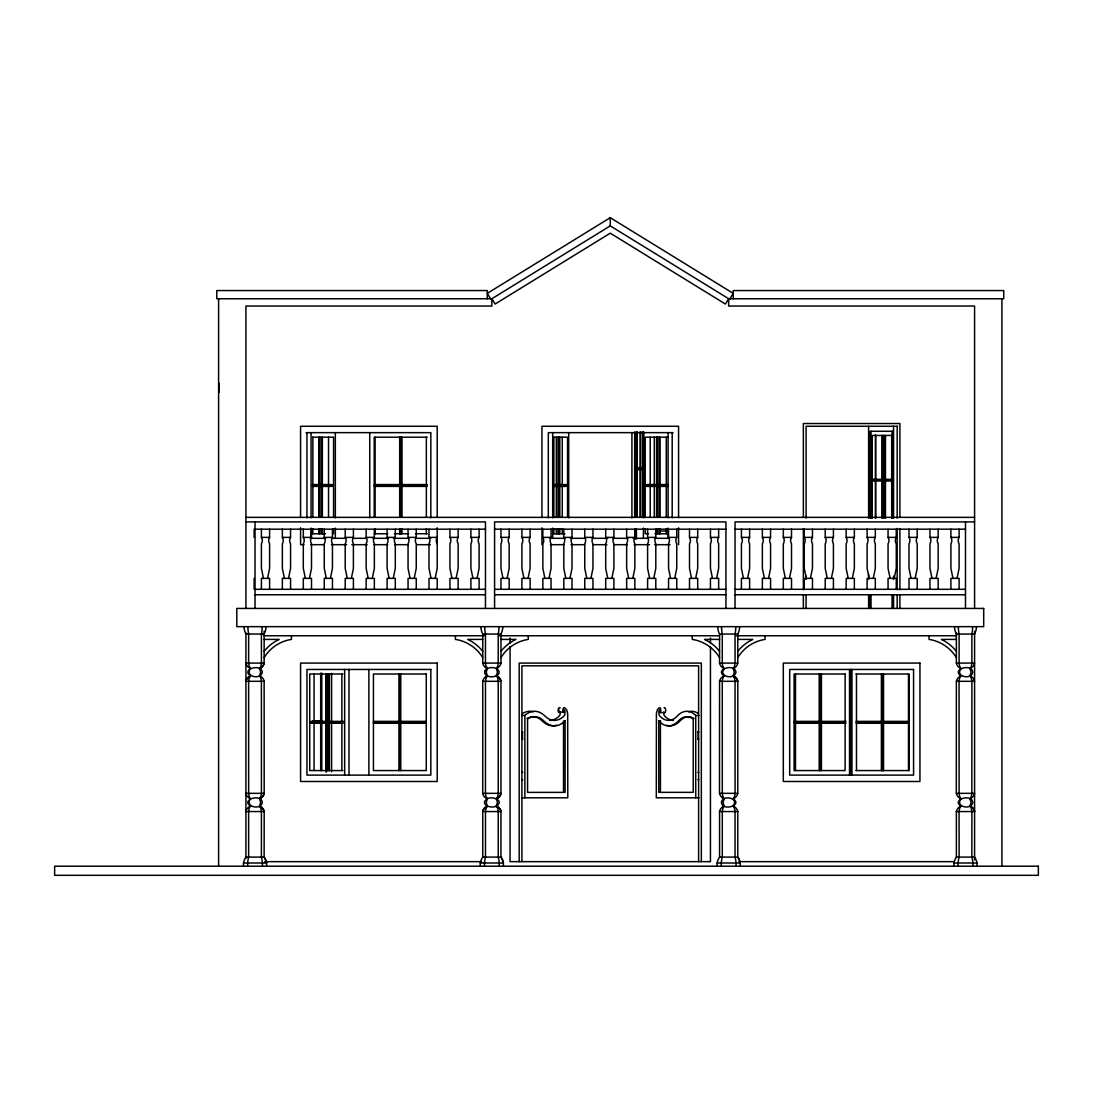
<?xml version="1.0" encoding="UTF-8"?>
<svg xmlns="http://www.w3.org/2000/svg" width="1093" height="1093" viewBox="0 0 1093 1093"><rect width="100%" height="100%" fill="white"/><g stroke="black" fill="none" stroke-linecap="round" stroke-linejoin="round"><path stroke-width="1.5" d="M663.683 712.008L663.875 714.48A3.703 1.68 -90 0 0 664.489 715.833A44.376 20.221 90 0 0 673.411 720.396M908.57 722.295L908.666 721.38M856.106 721.38L908.857 721.38L908.939 722.295L908.857 723.197L856.106 723.197M426.939 486.385L374.53 486.385L374.38 485.47L374.53 484.568L426.939 484.568M374.831 486.385L374.831 484.568M426.653 486.385L426.653 484.568M267.553 578.375L269.602 568.36L269.602 543.768A6.039 6.039 0 0 1 269.602 537.387L269.602 529.19M288.511 578.375L290.56 568.36L290.56 543.768A6.039 6.039 0 0 1 290.56 537.387L290.56 529.19M309.456 578.375L311.505 568.36L311.505 543.768A6.039 6.039 0 0 1 311.505 537.387L311.505 529.19M330.4 578.375L332.45 568.36L332.45 543.768A6.039 6.039 0 0 1 332.45 537.387L332.45 529.19M351.359 578.375L353.408 568.36L353.408 543.768A6.039 6.039 0 0 1 353.408 537.387L353.408 529.19M372.303 578.375L374.352 568.36L374.352 543.768A6.039 6.039 0 0 1 374.352 537.387L374.352 529.19M393.248 578.375L395.297 568.36L395.297 543.768A6.039 6.039 0 0 1 395.297 537.387L395.297 529.19M414.206 578.375L416.255 568.36L416.255 543.768A6.039 6.039 0 0 1 416.255 537.387L416.255 529.19M435.151 578.375L437.2 568.36L437.2 527.769M456.095 578.375L458.145 568.36L458.145 543.768A6.039 6.039 0 0 1 458.145 537.387L458.145 529.19M477.054 578.375L479.103 568.36L479.103 543.768A6.039 6.039 0 0 1 479.103 537.387L479.103 529.19M507.111 578.375L509.16 568.36L509.16 543.768A6.039 6.039 0 0 1 509.16 537.387L509.16 529.19M528.056 578.375L530.105 568.36L530.105 543.768A6.039 6.039 0 0 1 530.105 537.387L530.105 529.19M549 578.375L551.05 568.36L551.05 543.768A6.039 6.039 0 0 1 551.05 537.387L551.05 529.19M569.959 578.375L572.008 568.36L572.008 543.768A6.039 6.039 0 0 1 572.008 537.387L572.008 529.19M590.903 578.375L592.952 568.36L592.952 543.768A6.039 6.039 0 0 1 592.952 537.387L592.952 529.19M611.848 578.375L613.897 568.36L613.897 543.768A6.039 6.039 0 0 1 613.897 537.387L613.897 529.19M632.806 578.375L634.855 568.36L634.855 543.768A6.039 6.039 0 0 1 634.855 537.387L634.855 529.19M653.751 578.375L655.8 568.36L655.8 543.768A6.039 6.039 0 0 1 655.8 537.387L655.8 529.19M674.695 578.375L676.745 568.36L676.745 543.768A6.039 6.039 0 0 1 676.745 537.387L676.745 529.19M695.654 578.375L697.703 568.36L697.703 543.768A6.039 6.039 0 0 1 697.703 537.387L697.703 529.19M716.598 578.375L718.648 568.36L718.648 543.768A6.039 6.039 0 0 1 718.648 537.387L718.648 529.19M747.571 578.375L749.62 568.36L749.62 543.768A6.039 6.039 0 0 1 749.62 537.387L749.62 529.19M768.516 578.375L770.565 568.36L770.565 543.768A6.039 6.039 0 0 1 770.565 537.387L770.565 529.19M789.46 578.375L791.51 568.36L791.51 543.768A6.039 6.039 0 0 1 791.51 537.387L791.51 529.19M810.419 578.375L812.468 568.36L812.468 543.768A6.039 6.039 0 0 1 812.468 537.387L812.468 529.19M831.363 578.375L833.413 568.36L833.413 543.768A6.039 6.039 0 0 1 833.413 537.387L833.413 529.19M852.308 578.375L854.357 568.36L854.357 543.768A6.039 6.039 0 0 1 854.357 537.387L854.357 529.19M873.266 578.375L875.315 568.36L875.315 543.768A6.039 6.039 0 0 1 875.315 537.387L875.315 529.19M894.211 578.375L896.26 568.36L896.26 543.768A6.039 6.039 0 0 1 896.26 537.387L896.26 529.19M915.155 578.375L917.205 568.36L917.205 543.768A6.039 6.039 0 0 1 917.205 537.387L917.205 529.19M936.114 578.375L938.163 568.36L938.163 543.768A6.039 6.039 0 0 1 938.163 537.387L938.163 529.19M957.058 578.375L959.107 568.36L959.107 543.768A6.039 6.039 0 0 1 959.107 537.387L959.107 529.19M846.064 723.197L794.556 723.197L794.324 722.295L794.556 721.38L846.064 721.38M320.959 720.929L320.686 721.831L320.686 673.11M733.225 298.758L733.225 290.56L1003.743 290.56L1003.743 298.758L728.662 298.758L725.41 304.045L610.263 233.178L495.102 304.045L491.85 298.758L216.783 298.758L216.783 290.56L487.3 290.56L487.3 298.758M521.703 715.45L524.872 715.45L526.02 714.467A48.393 24.005 90 0 1 544.751 715.833A44.376 22.01 90 0 0 564.179 715.833A3.703 1.831 -90 0 0 564.835 714.48L565.054 712.008A3.703 1.831 -90 0 0 564.657 710.286L564.466 709.985A1.653 0.82 -90 0 0 563.619 710.272A1.462 0.724 -90 0 0 563.824 712.09L559.083 712.09A1.462 0.724 -90 0 1 558.878 710.272A1.653 0.82 -90 0 1 559.138 709.958M264.137 651.305L264.615 650.704A42.477 42.477 0 0 1 279.139 639.405L264.137 639.405M500.963 651.305L501.427 650.704A42.477 42.477 0 0 1 515.951 639.405L500.963 639.405M737.775 651.305L738.24 650.704A42.477 42.477 0 0 1 752.763 639.405L737.775 639.405M343.325 723.197L311.163 723.197L310.439 722.295L311.163 721.38L343.325 721.38M667.946 486.385L646.878 486.385L646.045 485.47L646.878 484.568L667.946 484.568M648.559 486.385L649.392 485.47M312.83 484.568L331.876 484.568L332.709 485.47L331.876 486.385L312.83 486.385M553.645 484.568L565.778 484.568L566.666 485.47L565.778 486.385L553.645 486.385M643.873 469.539L638.011 469.539L637.11 468.624L638.011 467.708L643.873 467.708M250.543 668.547C244.135 676.745 261.145 680.27 262.32 672.195C261.459 663.041 240.583 669.299 250.475 675.843M259.519 675.843L260.653 672.195L259.519 668.547M262.416 866.202L262.416 863.005A15.671 5.998 -90 0 0 261.405 857.103L261.405 811.553A7.596 2.91 -90 0 0 259.519 806.142L260.653 802.44L259.519 798.805A7.596 7.023 90 0 0 264.192 793.354L264.137 681.308L245.925 681.308A7.596 7.023 90 0 1 250.502 675.898A7.596 2.91 -90 0 0 248.63 681.294L248.657 793.34A7.596 2.91 -90 0 0 250.557 798.737C244.108 806.976 261.118 810.541 262.32 802.44C261.459 793.286 240.583 799.543 250.475 806.087A7.596 2.91 90 0 0 248.63 811.539L248.657 857.09A15.671 5.998 90 0 0 247.646 863.005L247.646 866.202M487.355 668.547L486.235 672.195L487.355 675.843M496.345 675.843L497.465 672.195L496.345 668.547M499.228 866.202L499.228 863.005A15.671 5.998 -90 0 0 498.23 857.103L498.23 811.553A7.596 2.91 90 0 0 496.331 806.142L497.465 802.44L496.345 798.805A7.596 2.91 90 0 0 498.244 793.354L498.23 681.308A7.596 2.91 90 0 0 496.331 675.898M724.181 668.547C717.759 676.745 734.783 680.27 735.958 672.195C735.097 663.041 714.207 669.299 724.112 675.843M733.157 675.843L734.291 672.195L733.157 668.547M736.054 866.202L736.054 863.005A15.671 5.998 -90 0 0 735.043 857.103L735.043 811.553A7.596 2.91 -90 0 0 733.143 806.142C739.592 797.917 722.582 794.351 721.38 802.44C722.241 811.607 743.117 805.336 733.225 798.805A7.596 2.91 -90 0 0 735.07 793.354L735.043 681.308A7.596 2.91 -90 0 0 733.143 675.898A7.596 7.023 -90 0 1 737.83 681.294L737.775 793.34A7.596 7.023 -90 0 1 733.198 798.737M960.993 668.547C954.585 676.745 971.595 680.27 972.77 672.195C971.909 663.041 951.033 669.299 960.925 675.843M969.969 675.843L971.103 672.195L969.969 668.547M960.952 798.737A7.596 7.023 -90 0 1 956.32 793.354L956.375 681.308A7.596 7.023 -90 0 1 960.952 675.898A7.596 2.91 -90 0 0 959.08 681.294L959.107 793.34A7.596 2.91 -90 0 0 961.007 798.737C954.558 806.976 971.568 810.541 972.77 802.44C971.909 793.286 951.033 799.543 960.925 806.087A7.596 2.91 90 0 0 959.08 811.539L959.107 857.09A15.671 5.998 90 0 0 958.096 863.005L958.096 866.202M892.749 481.002L873.116 481.002L872.241 480.169L873.116 479.335L882.761 479.335M874.865 481.002L875.739 480.169L874.865 479.335M892.571 479.335L891.697 480.169L892.571 481.002M565.095 720.943L563.646 722.254A49.813 24.715 -90 0 1 545.284 722.254L542.183 719.536A42.955 21.313 -90 0 0 528.452 718.525L527.564 719.139L527.564 792.384L565.095 792.384L565.095 720.943L563.523 720.943L563.523 792.384M610.263 217.685L487.3 293.361L490.948 299.304L610.263 225.882L610.263 217.685L733.225 293.361L729.564 299.304L610.263 225.882M487.3 798.805C478.994 804.024 490.962 809.285 496.4 806.087C504.706 800.868 492.738 795.608 487.3 798.805A7.596 7.023 -90 0 1 482.682 793.354M664.038 707.813L664.489 707.636A2.746 1.257 -90 0 1 665.61 709.617A2.746 1.257 -90 0 1 665.145 712.609L660.281 712.609L660.131 710.272A1.653 0.751 -90 0 0 659.352 709.985L659.175 710.286A3.703 1.68 -90 0 0 658.819 712.008L659.011 714.48A3.703 1.68 90 0 0 659.625 715.833A44.376 20.221 90 0 0 677.469 715.833A48.393 22.038 90 0 1 694.656 714.467L695.722 715.45L698.96 715.45M897.503 426.27L806.087 426.27L806.087 518.205M892.94 431.284L870.124 431.284L870.124 518.15M306.04 432.65L430.847 432.65L430.82 517.85M673.11 432.65L548.317 432.65L548.317 517.85M891.956 435.465L872.241 435.465L872.241 518.246M312.598 437.2L333.556 437.2L333.556 516.811M427.24 437.2L374.23 437.2L374.23 516.811M553.154 437.2L567.54 437.2L567.54 516.811M668.055 437.2L645.212 437.2L645.212 516.811M637.11 468.624L642.67 468.624M883.089 479.335L892.749 479.335M872.241 480.169L891.956 480.169M312.011 485.47L332.709 485.47M374.38 485.47L426.502 485.47M552.99 485.47L566.666 485.47M646.045 485.47L667.113 485.47M245.925 517.358L974.587 517.358M245.925 521.908L485.47 521.908L485.47 608.432M974.587 521.908L735.043 521.908L735.043 608.432M255.038 529.19L485.47 529.19M494.582 529.19L725.93 529.19M735.043 529.19L965.488 529.19M660.377 531.02L667.113 531.02M312.598 533.753L325.591 533.753M374.23 533.753L387.687 533.753M394.409 533.753L408.755 533.753M415.477 533.753L427.24 533.753M553.154 533.753L564.903 533.753M648.559 533.753L645.212 533.753L645.212 528.67M654.939 533.753L668.055 533.753M263.454 578.375L261.405 568.36L261.405 543.768A6.039 6.039 0 0 0 261.405 537.387L269.602 537.387M282.363 529.19L282.363 537.387L290.56 537.387M303.308 529.19L303.308 537.387L311.505 537.387M324.252 529.19L324.252 537.387L332.45 537.387M345.21 529.19L345.21 537.387L353.408 537.387M366.155 529.19L366.155 537.387L374.352 537.387M387.1 529.19L387.1 537.387L395.297 537.387M408.058 529.19L408.058 537.387L416.255 537.387M431.052 578.375L429.002 568.36L429.002 543.768A6.039 6.039 0 0 0 429.002 537.387L437.2 537.387A6.039 6.039 0 0 0 437.2 543.768M449.947 529.19L449.947 537.387L458.145 537.387M470.905 529.19L470.905 537.387L479.103 537.387M500.963 529.19L500.963 537.387L509.16 537.387M521.908 529.19L521.908 537.387L530.105 537.387M542.852 529.19L542.852 537.387L551.05 537.387M563.81 529.19L563.81 537.387L572.008 537.387M584.755 529.19L584.755 537.387L592.952 537.387M605.7 529.19L605.7 537.387L613.897 537.387M626.658 529.19L626.658 537.387L634.855 537.387M647.602 529.19L647.602 537.387L655.8 537.387M668.547 529.19L668.547 537.387L676.745 537.387M689.505 529.19L689.505 537.387L697.703 537.387M712.499 578.375L710.45 568.36L710.45 543.768A6.039 6.039 0 0 0 710.45 537.387L718.648 537.387M743.472 578.375L741.423 568.36L741.423 543.768A6.039 6.039 0 0 0 741.423 537.387L749.62 537.387M764.417 578.375L762.367 568.36L762.367 543.768A6.039 6.039 0 0 0 762.367 537.387L770.565 537.387M785.361 578.375L783.312 568.36L783.312 543.768A6.039 6.039 0 0 0 783.312 537.387L791.51 537.387M806.32 578.375L804.27 568.36L804.27 543.768A6.039 6.039 0 0 0 804.27 537.387L812.468 537.387M827.264 578.375L825.215 568.36L825.215 543.768A6.039 6.039 0 0 0 825.215 537.387L833.413 537.387M848.209 578.375L846.16 568.36L846.16 543.768A6.039 6.039 0 0 0 846.16 537.387L854.357 537.387M869.167 578.375L867.118 568.36L867.118 543.768A6.039 6.039 0 0 0 867.118 537.387L875.315 537.387M890.112 578.375L888.062 568.36L888.062 543.768A6.039 6.039 0 0 0 888.062 537.387L896.26 537.387M911.056 578.375L909.007 568.36L909.007 543.768A6.039 6.039 0 0 0 909.007 537.387L917.205 537.387M932.015 578.375L929.965 568.36L929.965 543.768A6.039 6.039 0 0 0 929.965 537.387L938.163 537.387M952.959 578.375L950.91 568.36L950.91 543.768A6.039 6.039 0 0 0 950.91 537.387L959.107 537.387M310.344 538.303L325.632 538.303M332.094 538.303L345.975 538.303M352.766 538.303L366.346 538.303M373.137 538.303L388.398 538.303M393.494 538.303L408.782 538.303M415.559 538.303L430.847 538.303M550.025 538.303L565.286 538.303M570.382 538.303L585.657 538.303M592.447 538.303L607.708 538.303M612.804 538.303L628.079 538.303M633.161 538.303L648.436 538.303M654.926 538.303L668.807 538.303M303.991 544.683L300.575 544.683L300.575 527.769M310.822 544.683L324.484 544.683M331.316 544.683L346.686 544.683M351.809 544.683L367.18 544.683M374.011 544.683L387.673 544.683M394.505 544.683L408.167 544.683M416.706 544.683L430.369 544.683M550.489 544.683L564.152 544.683M570.983 544.683L584.646 544.683M593.185 544.683L606.847 544.683M613.679 544.683L627.341 544.683M634.172 544.683L649.543 544.683M654.666 544.683L670.036 544.683M255.038 589.305L485.47 589.305M494.582 589.305L725.93 589.305M735.043 589.305L965.488 589.305M255.038 594.77L485.47 594.77M494.582 594.77L725.93 594.77M735.043 594.77L965.488 594.77M480.906 626.658A14.988 13.854 -90 0 0 482.751 634.049L500.963 634.049A14.988 13.854 90 0 0 502.794 626.658M717.732 626.658A14.988 13.854 -90 0 0 719.563 634.049L737.775 634.049A14.988 13.854 90 0 0 739.606 626.658M264.137 635.757L484.09 635.757M499.433 635.757L719.563 635.757M736.422 635.757L956.375 635.757M482.737 639.405L467.749 639.405A42.477 42.477 0 0 1 482.273 650.704L482.737 651.305M719.563 639.405L704.561 639.405A42.477 42.477 0 0 1 719.085 650.704L719.563 651.305M956.375 639.405L941.387 639.405A42.477 42.477 0 0 1 955.91 650.704L956.375 651.305M719.563 634.049L719.563 663.082L737.775 663.082L737.775 634.049M956.375 632.724L956.375 663.082L974.587 663.082A7.596 7.023 -90 0 1 970.024 668.492A7.596 2.91 -90 0 0 971.882 663.096L971.855 634.049A14.988 5.738 -90 0 0 972.62 626.658M342.833 674.012L309.729 674.012L309.729 770.565L342.833 770.565M855.928 674.012L909.034 674.012L909.034 770.565L855.928 770.565M721.284 866.202L721.284 863.005A15.671 5.998 -90 0 1 722.295 857.103L722.295 811.553A7.596 2.91 90 0 1 724.181 806.142L723.047 802.44L724.181 798.805A7.596 7.023 -90 0 1 719.508 793.354L719.563 681.308L737.775 681.308A7.596 7.023 90 0 0 733.198 675.898A7.596 2.91 90 0 1 734.031 677.114M956.375 681.308L974.587 681.308A7.596 7.023 -90 0 0 970.024 675.898A7.596 2.91 90 0 1 971.882 681.294L971.855 793.34A7.596 2.91 -90 0 1 969.969 798.737L971.103 802.44L969.969 806.087A7.596 2.91 -90 0 1 971.882 811.539L971.855 857.09A15.671 5.998 90 0 1 972.866 863.005L972.866 866.202M312.707 720.929L321.506 720.929L321.779 721.831L313.295 721.831M658.792 721.011L660.104 722.295A49.854 22.707 90 0 0 676.991 722.295L679.832 719.577A42.914 19.551 90 0 1 692.415 718.566L693.222 719.167L693.235 792.343L658.792 792.343L658.792 721.011L660.555 721.148M373.437 721.38L426.27 721.38M310.439 722.295L342.601 722.295M373.437 722.295L426.27 722.295M794.324 722.295L845.354 722.295M856.379 722.295L908.939 722.295M373.437 723.197L426.27 723.197M521.867 731.941L522.714 731.941M697.921 731.941L698.81 731.941M521.867 739.223L522.714 739.223M697.921 739.223L698.81 739.223M521.867 772.382L522.714 772.382M697.921 772.382L698.81 772.382M521.867 779.678L522.714 779.678M697.921 779.678L698.81 779.678M719.563 793.34L737.775 793.34M956.375 793.34L974.587 793.34A7.596 7.023 -90 0 1 970.024 798.737M521.703 797.808L567.786 797.808L567.677 713.797A8.184 4.058 90 0 0 565.136 708.1L564.179 707.636A2.746 1.366 -90 0 0 562.95 709.617A2.746 1.366 -90 0 0 563.455 712.609M698.96 797.808L656.306 797.808L656.415 713.797A8.184 3.73 90 0 1 658.737 708.1L659.625 707.636A2.746 1.257 -90 0 1 660.746 709.617A2.746 1.257 -90 0 1 660.281 712.609M717.131 866.202L717.131 863.005A15.671 14.482 -90 0 1 719.563 857.103L719.563 811.553L737.775 811.553L737.775 857.09A15.671 14.482 90 0 1 740.207 863.005L740.207 866.202M953.943 866.202L953.943 863.005A15.671 14.482 90 0 1 956.375 857.103L956.375 811.553L974.587 811.553A7.596 7.023 -90 0 0 970.024 806.142A7.596 7.023 90 0 1 974.642 811.539M480.305 866.202L480.305 863.005A15.671 14.482 -90 0 1 482.751 857.103L500.963 857.09A15.671 14.482 -90 0 1 503.395 863.005L503.395 866.202M719.563 857.09L737.775 857.09A15.671 14.482 -90 0 1 740.207 863.005L717.131 863.005M956.375 857.09L974.587 857.09A15.671 14.482 90 0 1 977.033 863.005L977.019 866.202M264.711 861.653L481.603 861.653M738.909 861.653L954.093 861.653M243.493 866.202L243.493 863.005L266.569 863.005L266.569 866.202M480.305 863.005L503.395 863.005A15.671 14.482 90 0 0 500.949 857.103L500.963 811.553L482.737 811.553L482.737 857.09M953.943 863.005L977.019 863.005M560.217 707.991L559.438 707.636A2.746 1.366 -90 0 0 558.209 709.617A2.746 1.366 -90 0 0 558.714 712.609M484.472 866.202L484.472 863.005A15.671 5.998 -90 0 1 485.47 857.103L485.47 811.553A7.596 2.91 90 0 1 487.369 806.142L486.235 802.44L487.355 798.805A7.596 2.91 -90 0 1 485.456 793.354L485.47 681.308A7.596 2.91 -90 0 1 487.369 675.898M639.815 467.708L640.703 468.624M563.141 485.47L564.015 486.385M329.362 485.47L330.195 486.385M312.612 721.38L313.336 722.295M795.035 721.38L795.267 722.295M691.555 578.375L689.505 568.36L689.505 543.768A6.039 6.039 0 0 0 689.505 537.387M670.596 578.375L668.547 568.36L668.547 543.768A6.039 6.039 0 0 0 668.547 537.387M649.652 578.375L647.602 568.36L647.602 543.768A6.039 6.039 0 0 0 647.602 537.387M628.707 578.375L626.658 568.36L626.658 543.768A6.039 6.039 0 0 0 626.658 537.387M607.749 578.375L605.7 568.36L605.7 543.768A6.039 6.039 0 0 0 605.7 537.387M586.804 578.375L584.755 568.36L584.755 543.768A6.039 6.039 0 0 0 584.755 537.387M565.86 578.375L563.81 568.36L563.81 543.768A6.039 6.039 0 0 0 563.81 537.387M544.901 578.375L542.852 568.36L542.852 543.768A6.039 6.039 0 0 0 542.852 537.387M523.957 578.375L521.908 568.36L521.908 543.768A6.039 6.039 0 0 0 521.908 537.387M503.012 578.375L500.963 568.36L500.963 543.768A6.039 6.039 0 0 0 500.963 537.387M472.955 578.375L470.905 568.36L470.905 543.768A6.039 6.039 0 0 0 470.905 537.387M451.996 578.375L449.947 568.36L449.947 543.768A6.039 6.039 0 0 0 449.947 537.387M410.107 578.375L408.058 568.36L408.058 543.768A6.039 6.039 0 0 0 408.058 537.387M389.149 578.375L387.1 568.36L387.1 543.768A6.039 6.039 0 0 0 387.1 537.387M368.204 578.375L366.155 568.36L366.155 543.768A6.039 6.039 0 0 0 366.155 537.387M347.26 578.375L345.21 568.36L345.21 543.768A6.039 6.039 0 0 0 345.21 537.387M326.301 578.375L324.252 568.36L324.252 543.768A6.039 6.039 0 0 0 324.252 537.387M305.357 578.375L303.308 568.36L303.308 543.768A6.039 6.039 0 0 0 303.308 537.387M284.412 578.375L282.363 568.36L282.363 543.768A6.039 6.039 0 0 0 282.363 537.387M560.313 712.008L560.094 714.48A3.703 1.831 90 0 1 559.438 715.833A44.376 22.01 -90 0 1 549.724 720.396M1001.912 298.758L1001.912 866.202M974.587 608.432L974.587 306.04L728.662 306.04L728.662 298.758M974.587 631.207L974.587 859.945M965.488 521.908L965.488 608.432M959.107 589.305L959.107 578.375L950.91 578.375L950.91 589.305M950.91 529.19L950.91 537.387M938.163 589.305L938.163 578.375L929.965 578.375L929.965 589.305M929.965 529.19L929.965 537.387M929.05 635.757L929.05 639.405A38.829 38.829 0 0 1 956.375 657.617M917.205 589.305L917.205 578.375L909.007 578.375L909.007 589.305M909.007 529.19L909.007 537.387M908.488 674.012L908.488 770.565M899.908 516.839L899.908 423.537L803.355 423.537L803.355 516.839M899.908 528.711L899.908 589.783M899.908 594.865L899.908 608.432M897.175 426.27L897.175 518.205M897.175 528.425L897.175 589.714M897.175 594.811L897.175 608.432M896.26 589.305L896.26 578.375L888.062 578.375L888.062 589.305M893.568 426.27L893.568 518.205M893.568 576.093L893.568 579.495M893.568 594.811L893.568 608.432M892.066 431.284L892.066 518.15M892.066 594.811L892.066 608.432M891.697 435.465L891.697 518.246M888.062 529.19L888.062 537.387M885.467 435.465L885.467 518.246M884.838 435.465L884.838 518.123M883.472 674.012L883.472 770.565M883.294 674.012L883.294 721.38M883.294 723.197L883.294 770.565M883.089 435.465L883.089 518.123M882.597 435.465L882.597 518.123M882.666 674.012L882.666 770.565M881.969 435.465L881.969 518.246M881.668 674.012L881.668 770.565M881.477 674.012L881.477 721.38M881.477 723.197L881.477 770.565M875.739 435.465L875.739 518.246M875.384 434.686L875.384 518.15M875.315 589.305L875.315 578.375L867.118 578.375L867.118 589.305M871.012 431.284L871.012 518.15M871.012 594.811L871.012 608.432M870.124 594.811L870.124 608.432M868.621 426.27L868.621 518.205M868.621 574.385L868.621 579.495M868.621 594.811L868.621 608.432M867.118 529.19L867.118 537.387M856.475 674.012L856.475 770.565M854.357 589.305L854.357 578.375L846.16 578.375L846.16 589.305M851.953 669.462L851.953 775.115M850.928 669.462L850.928 775.115M849.521 669.462L849.521 775.115M846.16 529.19L846.16 537.387M833.413 589.305L833.413 578.375L825.215 578.375L825.215 589.305M825.215 529.19L825.215 537.387M821.43 674.012L821.43 721.38M821.43 723.197L821.43 770.565M820.952 674.012L820.952 770.565M819.846 674.012L819.846 770.565M819.203 674.012L819.203 770.565M812.468 589.305L812.468 578.375L804.27 578.375L804.27 589.305M806.087 576.093L806.087 579.495M806.087 594.811L806.087 608.432M804.27 529.19L804.27 537.387M803.355 528.711L803.355 589.783M803.355 594.865L803.355 608.432M795.513 674.012L795.513 770.565M791.51 589.305L791.51 578.375L783.312 578.375L783.312 589.305M783.312 529.19L783.312 537.387M770.565 589.305L770.565 578.375L762.367 578.375L762.367 589.305M765.1 635.757L765.1 639.405A38.829 38.829 0 0 0 737.775 657.617M762.367 529.19L762.367 537.387M749.62 589.305L749.62 578.375L741.423 578.375L741.423 589.305M741.423 529.19L741.423 537.387M725.93 608.432L725.93 521.908L494.582 521.908L494.582 608.432M718.648 589.305L718.648 578.375L710.45 578.375L710.45 589.305M710.45 529.19L710.45 537.387M710.45 638.039L710.45 643.162M710.45 646.564L710.45 861.653L510.062 861.653L510.062 646.564M701.337 861.653L701.337 663.082L519.175 663.082L519.175 861.653M698.605 861.653L698.605 665.815L521.908 665.815L521.908 861.653M698.154 731.941L698.154 739.223M697.703 589.305L697.703 578.375L689.505 578.375L689.505 589.305M695.722 715.45L695.722 797.808M692.238 635.757L692.238 639.405A38.829 38.829 0 0 1 719.563 657.617M678.575 517.617L678.575 426.27L541.95 426.27L541.95 517.617M678.575 527.769L678.575 544.683M676.745 589.305L676.745 578.375L668.547 578.375L668.547 589.305M672.195 432.65L672.195 517.85M668.096 432.65L668.096 517.85M668.096 528.083L668.096 538.303M666.279 437.2L666.279 516.811M666.279 528.67L666.279 533.753M660.418 721.011L660.418 792.343M659.926 437.2L659.926 517.098M659.926 528.752L659.926 533.753M659.448 437.2L659.448 484.568M659.448 486.385L659.448 516.839M659.448 528.67L659.448 533.753M657.781 437.2L657.781 516.839M657.781 528.67L657.781 533.753M657.057 437.2L657.057 484.568M657.057 486.385L657.057 516.839M657.057 528.67L657.057 533.753M656.579 437.2L656.579 517.098M656.579 528.752L656.579 533.753M655.8 589.305L655.8 578.375L647.602 578.375L647.602 589.305M654.297 437.022L654.297 516.798M650.226 437.2L650.226 516.811M643.709 431.844L643.709 517.358M643.394 432.65L643.394 517.85M643.394 528.083L643.394 538.303M642.67 431.653L642.67 517.358M640.703 431.653L640.703 517.358M640.047 431.94L640.006 516.975M637.11 431.653L637.11 517.358M636.413 432.281L636.413 516.975M636.413 528.821L636.413 538.986M635.511 432.281L635.511 516.975M635.511 528.821L635.511 538.986M634.855 589.305L634.855 578.375L626.658 578.375L626.658 589.305M634.65 431.94L634.65 516.798M631.918 432.732L631.918 518.027M613.897 589.305L613.897 578.375L605.7 578.375L605.7 589.305M592.952 589.305L592.952 578.375L584.755 578.375L584.755 589.305M572.008 589.305L572.008 578.375L563.81 578.375L563.81 589.305M568.715 432.65L568.715 517.85M562.267 437.2L562.267 516.811M562.267 528.67L562.267 533.753M559.821 437.2L559.821 517.098M559.821 528.752L559.821 533.753M559.179 437.2L559.179 484.568M559.179 486.385L559.179 516.839M559.179 528.67L559.179 533.753M558.714 437.2L558.714 516.839M558.714 528.67L558.714 533.753M556.952 437.2L556.952 484.568M556.952 486.385L556.952 516.839M556.952 528.67L556.952 533.753M556.31 437.2L556.31 517.098M556.31 528.752L556.31 533.753M553.864 437.2L553.864 516.811M553.864 528.67L553.864 533.753M552.689 432.65L552.689 517.85M552.689 528.083L552.689 538.303M551.05 589.305L551.05 578.375L542.852 578.375L542.852 589.305M541.95 527.769L541.95 544.683M530.105 589.305L530.105 578.375L521.908 578.375L521.908 589.305M528.288 635.757L528.288 639.405A38.829 38.829 0 0 0 500.963 657.617M524.872 715.45L524.872 797.808M522.495 731.941L522.495 739.223M510.062 638.039L510.062 643.162M509.16 589.305L509.16 578.375L500.963 578.375L500.963 589.305M500.963 634.049L500.963 663.082L482.737 663.082L482.737 634.049M491.85 298.758L491.85 306.04L245.925 306.04L245.925 608.432M479.103 589.305L479.103 578.375L470.905 578.375L470.905 589.305M458.145 589.305L458.145 578.375L449.947 578.375L449.947 589.305M455.412 635.757L455.412 639.405A38.829 38.829 0 0 1 482.737 657.617M437.2 517.617L437.2 426.27L300.575 426.27L300.575 517.617M437.2 589.305L437.2 578.375L429.002 578.375L429.002 589.305M429.002 529.19L429.002 537.387M426.352 437.2L426.352 516.811M426.352 528.67L426.352 533.753M416.255 589.305L416.255 578.375L408.058 578.375L408.058 589.305M401.787 437.2L401.787 484.568M401.787 486.385L401.787 516.839M401.787 528.67L401.787 533.753M401.486 437.2L401.486 516.839M401.486 528.67L401.486 533.753M400.762 674.012L400.762 770.565M400.434 437.2L400.434 517.098M400.434 528.752L400.434 533.753M399.983 437.2L399.983 484.568M399.983 486.385L399.983 516.839M399.983 528.67L399.983 533.753M399.86 674.012L399.86 770.565M399.683 437.2L399.683 516.839M399.683 528.67L399.683 533.753M398.945 674.012L398.945 770.565M395.297 589.305L395.297 578.375L387.1 578.375L387.1 589.305M375.118 437.2L375.118 516.811M375.118 528.67L375.118 533.753M374.352 589.305L374.352 578.375L366.155 578.375L366.155 589.305M369.735 432.65L369.735 517.85M368.887 669.462L368.887 775.115M353.408 589.305L353.408 578.375L345.21 578.375L345.21 589.305M348.995 669.462L348.995 775.115M344.65 669.462L344.65 775.115M341.877 674.012L341.877 770.565M335.332 432.65L335.332 517.85M335.332 528.083L335.332 538.303M333.556 528.67L333.556 533.753M332.45 589.305L332.45 578.375L324.252 578.375L324.252 589.305M331.603 673.274L331.603 771.699M329.417 674.012L329.417 770.565M329.253 674.012L329.253 721.38M329.253 723.197L329.253 770.565M328.528 437.2L328.528 516.811M327.804 674.012L327.804 770.565M326.698 674.012L326.698 721.38M326.698 723.197L326.698 770.565M326.52 674.012L326.52 770.565M326.397 673.63L326.397 771.877M326.124 673.63L326.124 771.877M322.367 437.2L322.367 517.098M322.367 528.752L322.367 533.753M321.779 673.11L321.779 721.831M321.779 723.511L321.779 770.565M321.164 437.2L321.164 516.839M321.164 528.67L321.164 533.753M320.686 723.511L320.686 770.565M319.498 437.2L319.498 484.568M319.498 486.385L319.498 516.839M319.498 528.67L319.498 533.753M319.006 437.2L319.006 517.098M319.006 528.752L319.006 533.753M314.06 674.012L314.06 770.565M312.858 437.2L312.858 516.811M312.858 528.67L312.858 533.753M311.505 589.305L311.505 578.375L303.308 578.375L303.308 589.305M311.068 432.65L311.068 517.85M311.068 528.083L311.068 538.303M306.955 432.65L306.955 517.85M291.462 635.757L291.462 639.405A38.829 38.829 0 0 0 264.137 657.617M290.56 589.305L290.56 578.375L282.363 578.375L282.363 589.305M269.602 589.305L269.602 578.375L261.405 578.375L261.405 589.305M264.137 631.207L264.137 663.082A7.596 7.023 90 0 1 259.574 668.492A7.596 2.91 90 0 0 261.432 663.096L261.405 634.049A14.988 5.738 -90 0 0 262.17 626.658M261.405 529.19L261.405 537.387M255.038 521.908L255.038 608.432M254.123 529.19L254.123 537.387M254.123 578.375L254.123 589.305M245.925 632.915L245.925 858.237M218.901 383.042L218.901 392.455M218.6 298.758L218.6 866.202M691.268 717.213A42.914 19.551 90 0 0 681.458 719.577L678.603 722.295A49.854 22.707 -90 0 1 666.716 725.287M692.661 717.773A42.914 19.551 90 0 1 694.041 718.566M688.467 711.803A48.393 22.038 90 0 1 698.003 713.319M556.624 725.246A49.813 24.715 -90 0 1 543.699 722.254L540.598 719.536A42.955 21.313 90 0 0 529.9 717.172M526.881 718.525A42.955 21.313 90 0 1 528.37 717.732M522.932 713.319A48.393 24.005 90 0 1 533.329 711.803M958.356 626.658A14.988 5.738 -90 0 0 959.107 634.049L959.107 663.082A7.596 2.91 90 0 0 961.007 668.492A7.596 7.023 -90 0 1 956.32 663.096M976.418 626.658A14.988 13.854 90 0 1 974.587 634.049L956.375 634.049A14.988 13.854 90 0 1 954.544 626.658M960.119 807.358A7.596 2.91 -90 0 1 961.007 806.142A7.596 7.023 -90 0 0 956.32 811.539M969.969 675.898A7.596 2.91 -90 0 1 970.844 677.114M249.669 677.114A7.596 2.91 90 0 1 250.557 675.898A7.596 7.023 -90 0 0 245.87 681.294M265.968 626.658A14.988 13.854 90 0 1 264.137 634.049L245.925 634.049A14.988 13.854 -90 0 1 244.094 626.658M259.574 668.492A7.596 7.023 -90 0 0 264.192 663.096L245.925 663.082A7.596 7.023 -90 0 0 250.502 668.492A7.596 2.91 -90 0 1 248.63 663.096L248.657 634.049A14.988 5.738 90 0 1 247.906 626.658M260.394 807.358A7.596 2.91 90 0 0 259.519 806.142A7.596 7.023 90 0 1 264.192 811.539L264.137 857.09A15.671 14.482 90 0 1 266.583 863.005A15.671 14.482 -90 0 0 264.137 857.103L245.925 857.09A15.671 14.482 -90 0 0 243.493 863.005M250.557 668.492A7.596 2.91 90 0 1 249.669 667.276M250.502 806.142A7.596 7.023 -90 0 0 245.87 811.539L264.137 811.553A7.596 7.023 -90 0 0 259.574 806.142M250.502 798.737A7.596 7.023 -90 0 1 245.87 793.354L264.137 793.34A7.596 7.023 -90 0 1 259.574 798.737A7.596 2.91 -90 0 0 261.432 793.354L261.405 681.308A7.596 2.91 -90 0 0 259.519 675.898A7.596 7.023 -90 0 1 264.192 681.294M260.394 797.521A7.596 2.91 90 0 1 259.519 798.737M733.198 806.142A7.596 7.023 -90 0 1 737.83 811.539M737.83 663.096A7.596 7.023 -90 0 1 733.198 668.492A7.596 2.91 -90 0 0 735.07 663.096L735.043 634.049A14.988 5.738 -90 0 0 735.794 626.658M719.508 811.539A7.596 7.023 -90 0 1 724.126 806.142A7.596 2.91 -90 0 0 723.306 807.358M719.508 681.294A7.596 7.023 -90 0 1 724.126 675.898A7.596 2.91 -90 0 0 722.268 681.294L722.295 793.34A7.596 2.91 -90 0 0 724.181 798.737A7.596 2.91 90 0 1 723.306 797.521M719.508 663.096A7.596 7.023 -90 0 0 724.126 668.492A7.596 2.91 -90 0 1 722.268 663.096L722.295 634.049A14.988 5.738 90 0 1 721.53 626.658M501.018 663.096A7.596 7.023 -90 0 1 496.386 668.492M496.331 668.492A7.596 2.91 -90 0 0 498.244 663.096L498.23 634.049A14.988 5.738 -90 0 0 498.982 626.658M496.331 806.142A7.596 2.91 -90 0 1 497.206 807.358M496.386 798.737A7.596 7.023 -90 0 0 501.018 793.354A7.596 7.023 90 0 1 496.96 798.518M487.369 668.492A7.596 2.91 -90 0 1 485.456 663.096L485.47 634.049A14.988 5.738 -90 0 1 484.718 626.658M482.682 681.294A7.596 7.023 -90 0 1 487.314 675.898M487.314 668.492A7.596 7.023 -90 0 1 482.682 663.096M486.494 677.114A7.596 2.91 90 0 1 486.904 676.403M486.904 667.987A7.596 2.91 90 0 1 486.494 667.276M496.96 676.13A7.596 7.023 90 0 1 501.018 681.294A7.596 7.023 -90 0 0 496.386 675.898M497.206 797.521A7.596 2.91 -90 0 1 496.796 798.232M486.494 807.358A7.596 2.91 -90 0 1 487.369 806.142M486.904 798.232A7.596 2.91 90 0 1 486.494 797.521M484.65 671.389C483.707 678.22 497.452 678.411 499.05 673.001C499.993 666.17 486.248 665.979 484.65 671.389M983.7 608.432L236.812 608.432L236.812 626.658L983.7 626.658L983.7 608.432M437.2 663.082L300.575 663.082L300.575 781.495L437.2 781.495L437.2 663.082M919.937 663.082L783.312 663.082L783.312 781.495L919.937 781.495L919.937 663.082M430.82 669.462L306.955 669.462L306.955 775.115L430.82 775.115L430.82 669.462M913.57 669.462L789.692 669.462L789.692 775.115L913.57 775.115L913.57 669.462M426.27 674.012L373.437 674.012L373.437 770.565L426.27 770.565L426.27 674.012M845.121 674.012L794.092 674.012L794.092 770.565L845.121 770.565L845.121 674.012M500.963 681.308L482.737 681.308L482.737 793.34L500.963 793.34L500.963 681.308M1038.35 866.202L54.65 866.202L54.65 875.315L1038.35 875.315L1038.35 866.202M501.018 811.539A7.596 7.023 -90 0 0 496.386 806.142A7.596 7.023 90 0 1 501.018 811.539M487.314 806.142A7.596 7.023 -90 0 0 482.682 811.539A7.596 7.023 90 0 1 487.314 806.142"/></g></svg>
